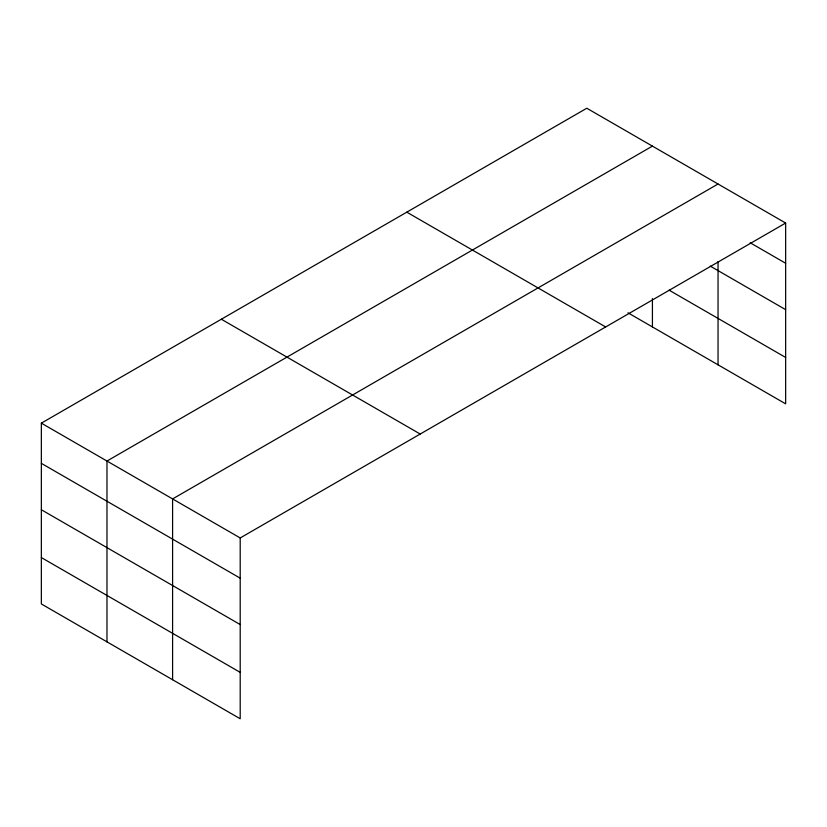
<?xml version="1.0" encoding="UTF-8"?>
<svg xmlns="http://www.w3.org/2000/svg" width="827" height="827" viewBox="0 0 827 827"><rect width="100%" height="100%" fill="white"/><g stroke="black" fill="none" stroke-linecap="round" stroke-linejoin="round"><path stroke-width="1.24" d="M785.65 223.042L586.798 108.234L41.35 423.155L41.35 603.958L240.202 718.766L240.202 537.953L785.65 223.042L785.65 403.845L627.951 312.802M652.42 146.121L106.972 461.032L106.972 641.845M718.043 184.007L172.595 498.919L172.595 679.732M750.182 242.776L785.65 263.255M710.259 266.118L785.65 309.649M669.105 290.163L785.65 357.45M406.801 212.157L605.653 326.965M221.347 319.232L420.199 434.03M41.35 423.155L240.202 537.953M41.35 463.358L240.202 578.166M41.35 509.752L240.202 624.561M41.35 557.563L240.202 672.361M718.043 261.59L718.043 364.821M652.42 298.578L652.42 326.934"/></g></svg>
